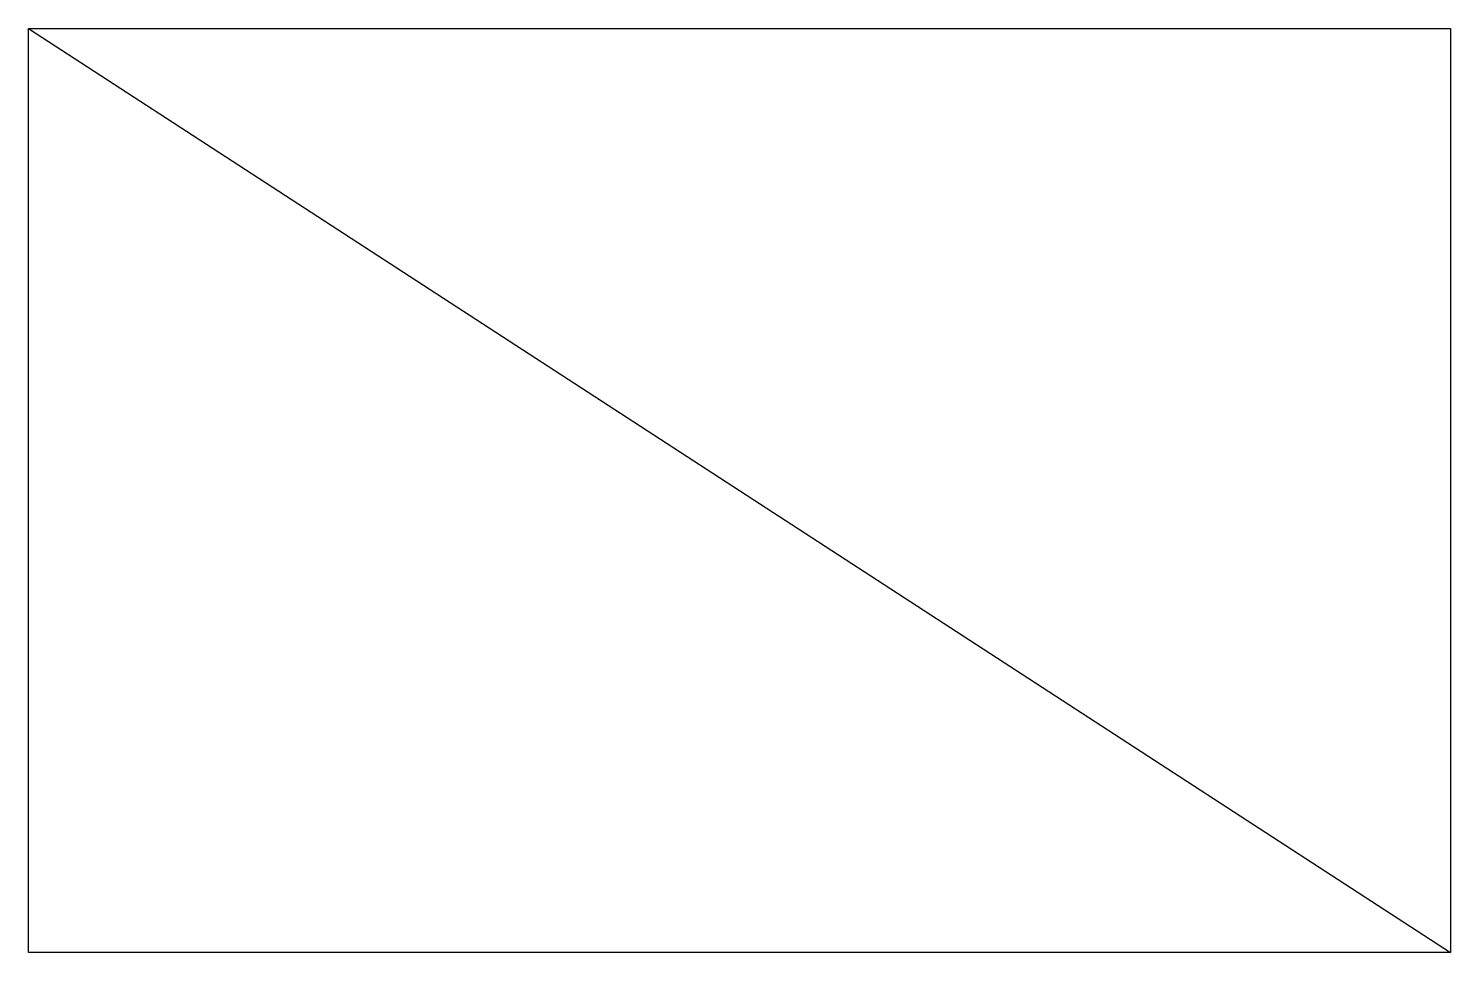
# Model space of a CAD drawing. Extents: x 12 to 22, y 16 to 22.5.
import ezdxf

# ---------------------------------------------------------------- set-up
doc = ezdxf.new("R2010")
doc.units = 0
doc.layers.get('0').update_dxf_attribs({"linetype": 'CONTINUOUS'})

msp = doc.modelspace()

# ---------------------------------------------------------------- linework, layer by layer
at = {"color": 1}
msp.add_line((12, 22.5), (22, 16), dxfattribs=at)
msp.add_lwpolyline([(12, 22.5), (22, 22.5), (22, 16), (12, 16)], close=True)

doc.saveas('drawing.dxf')
